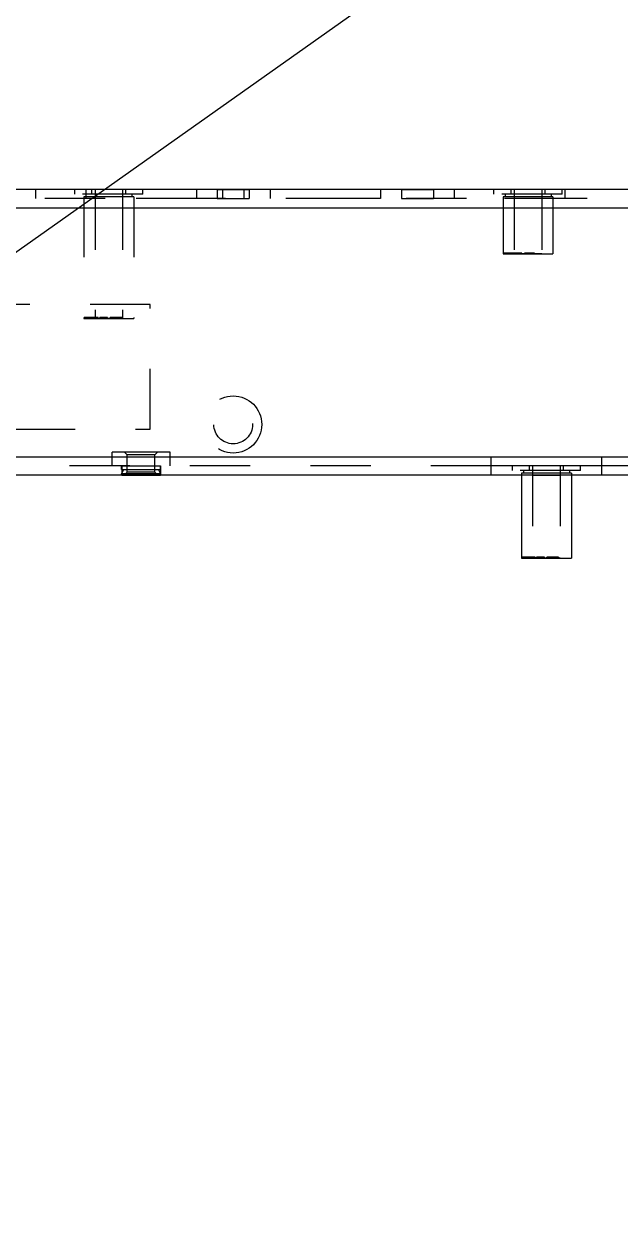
# Model space of a CAD drawing. Header units: millimetres. Extents: x 1262 to 3787, y 0 to 841.
# Drawn here: x 1646.9 to 1711.6, y 166.8 to 296.2 of the extents above; entities that cross this region are included whole.
import ezdxf

# ---------------------------------------------------------------- set-up
doc = ezdxf.new("R2010")
doc.units = ezdxf.units.MM
doc.header["$LTSCALE"] = 65.395
doc.linetypes.add('HIDDEN', pattern=[0.2, 0.1, -0.1])
doc.layers.get('0').update_dxf_attribs({"linetype": 'CONTINUOUS'})
doc.layers.add('02___PRT_ALL_AXES', color=7, linetype='CONTINUOUS')
doc.layers.add('DEFAULT_2', color=8, linetype='HIDDEN')

msp = doc.modelspace()

# ---------------------------------------------------------------- linework, layer by layer
msp.add_line((1262.236, 0), (2451.236, 841))
at = {"color": 3, "linetype": 'Continuous'}
for p, q in [((1824.581, 278.226), (1414.581, 278.226)), ((1639.051, 276.226), (1760.301, 276.226)), ((1413.581, 249.226), (1825.581, 249.226)), ((1697.581, 247.226), (1697.581, 249.226)), ((1709.581, 247.226), (1709.581, 249.226)), ((1825.581, 247.226), (1413.581, 247.226))]:
    msp.add_line(p, q, dxfattribs=at)
at = {"color": 7, "linetype": 'Continuous'}
for p, q in [((1709.581, 248.226), (1697.581, 248.226)), ((1700.881, 247.226), (1700.881, 238.226)), ((1706.281, 247.226), (1706.281, 238.226)), ((1700.881, 238.226), (1706.281, 238.226)), ((1701.372, 238.326), (1701.303, 238.326)), ((1701.303, 238.326), (1701.303, 238.226)), ((1701.372, 238.326), (1701.372, 238.226)), ((1702.878, 238.326), (1702.708, 238.326)), ((1702.708, 238.326), (1702.708, 238.226)), ((1702.764, 238.226), (1702.764, 238.326)), ((1702.878, 238.326), (1702.878, 238.226)), ((1704.057, 238.326), (1703.931, 238.326)), ((1703.931, 238.326), (1703.931, 238.226)), ((1704.057, 238.326), (1704.057, 238.226)), ((1704.5, 238.326), (1704.341, 238.326)), ((1704.341, 238.326), (1704.341, 238.226)), ((1704.388, 238.226), (1704.388, 238.326)), ((1704.407, 238.226), (1704.407, 238.326)), ((1704.5, 238.326), (1704.5, 238.226)), ((1704.882, 238.326), (1704.769, 238.326)), ((1704.769, 238.326), (1704.769, 238.226)), ((1704.882, 238.326), (1704.882, 238.226))]:
    msp.add_line(p, q, dxfattribs=at)
at = {"layer": '02___PRT_ALL_AXES', "color": 8, "linetype": 'HIDDEN'}
for p, q in [((1653.581, 278.226), (1653.581, 277.226)), ((1665.581, 278.226), (1653.581, 278.226)), ((1654.581, 278.226), (1654.581, 264.226)), ((1657.581, 278.226), (1657.581, 264.226)), ((1665.581, 278.226), (1665.581, 277.226)), ((1667.831, 278.226), (1667.831, 277.226)), ((1667.831, 278.226), (1671.331, 278.226)), ((1668.431, 278.226), (1668.431, 277.226)), ((1670.731, 278.226), (1670.731, 277.226)), ((1671.331, 278.226), (1671.331, 277.226)), ((1673.581, 278.226), (1673.581, 277.226)), ((1685.581, 278.226), (1673.581, 278.226)), ((1685.581, 278.226), (1685.581, 277.226)), ((1687.831, 278.226), (1691.331, 278.226)), ((1687.831, 278.226), (1687.831, 277.226)), ((1691.331, 278.226), (1691.331, 277.226)), ((1705.581, 278.226), (1693.581, 278.226)), ((1693.581, 278.226), (1693.581, 277.226)), ((1700.081, 278.226), (1700.081, 271.226)), ((1703.081, 278.226), (1703.081, 271.226)), ((1705.581, 278.226), (1705.581, 277.226)), ((1653.381, 277.426), (1653.381, 264.226)), ((1665.581, 277.226), (1653.581, 277.226)), ((1658.781, 277.426), (1658.781, 264.226)), ((1667.831, 277.226), (1671.331, 277.226)), ((1685.581, 277.226), (1673.581, 277.226)), ((1687.831, 277.226), (1691.331, 277.226)), ((1705.581, 277.226), (1693.581, 277.226)), ((1698.881, 277.426), (1698.881, 271.226)), ((1704.281, 277.426), (1704.281, 271.226)), ((1703.081, 271.226), (1700.081, 271.226)), ((1657.581, 264.226), (1654.581, 264.226)), ((1657.481, 248.226), (1661.681, 248.226)), ((1657.481, 248.226), (1657.481, 247.226)), ((1657.481, 247.226), (1661.681, 247.226)), ((1661.681, 248.226), (1661.681, 247.226)), ((1700.881, 247.426), (1700.881, 247.226)), ((1705.081, 248.226), (1702.081, 248.226)), ((1702.081, 248.226), (1702.081, 238.226)), ((1702.081, 247.226), (1705.081, 247.226)), ((1705.081, 248.226), (1705.081, 238.226)), ((1706.281, 247.426), (1706.281, 247.226)), ((1705.081, 238.226), (1702.081, 238.226))]:
    msp.add_line(p, q, dxfattribs=at)
at = {"layer": '02___PRT_ALL_AXES', "color": 7, "linetype": 'Continuous'}
for p, q in [((1700.881, 247.226), (1700.881, 238.226)), ((1706.281, 247.226), (1706.281, 238.226))]:
    msp.add_line(p, q, dxfattribs=at)
at = {"layer": 'DEFAULT_2', "color": 8, "linetype": 'HIDDEN'}
for p, q in [((1648.131, 278.226), (1648.131, 277.226)), ((1652.386, 277.726), (1652.386, 278.226)), ((1654.233, 277.726), (1654.233, 278.226)), ((1657.928, 277.726), (1657.928, 278.226)), ((1659.776, 277.726), (1659.776, 278.226)), ((1697.886, 277.726), (1697.886, 278.226)), ((1699.733, 277.726), (1699.733, 278.226)), ((1703.428, 277.726), (1703.428, 278.226)), ((1705.276, 277.726), (1705.276, 278.226)), ((1760.301, 277.226), (1639.051, 277.226)), ((1659.776, 277.726), (1652.386, 277.726)), ((1653.381, 277.426), (1653.381, 264.226)), ((1658.781, 277.426), (1653.381, 277.426)), ((1653.581, 277.726), (1653.581, 277.426)), ((1658.581, 277.726), (1658.581, 277.426)), ((1658.781, 277.426), (1658.781, 264.226)), ((1705.276, 277.726), (1697.886, 277.726)), ((1704.281, 277.426), (1698.881, 277.426)), ((1698.881, 277.426), (1698.881, 271.226)), ((1699.081, 277.726), (1699.081, 277.426)), ((1704.081, 277.726), (1704.081, 277.426)), ((1704.281, 277.426), (1704.281, 271.226)), ((1698.881, 271.226), (1704.281, 271.226)), ((1700.914, 271.326), (1698.956, 271.326)), ((1698.956, 271.326), (1698.956, 271.226)), ((1698.987, 271.326), (1698.987, 271.226)), ((1699.608, 271.226), (1699.608, 271.326)), ((1699.613, 271.226), (1699.613, 271.326)), ((1699.633, 271.226), (1699.633, 271.326)), ((1699.657, 271.226), (1699.657, 271.326)), ((1699.736, 271.226), (1699.736, 271.326)), ((1699.751, 271.226), (1699.751, 271.326)), ((1699.755, 271.226), (1699.755, 271.326)), ((1699.764, 271.226), (1699.764, 271.326)), ((1699.779, 271.226), (1699.779, 271.326)), ((1699.781, 271.226), (1699.781, 271.326)), ((1699.789, 271.226), (1699.789, 271.326)), ((1699.813, 271.226), (1699.813, 271.326)), ((1699.822, 271.226), (1699.822, 271.326)), ((1699.824, 271.226), (1699.824, 271.326)), ((1699.84, 271.226), (1699.84, 271.326)), ((1699.848, 271.226), (1699.848, 271.326)), ((1699.852, 271.226), (1699.852, 271.326)), ((1699.9, 271.226), (1699.9, 271.326)), ((1699.946, 271.226), (1699.946, 271.326)), ((1699.97, 271.226), (1699.97, 271.326)), ((1699.974, 271.226), (1699.974, 271.326)), ((1699.976, 271.226), (1699.976, 271.326)), ((1699.989, 271.226), (1699.989, 271.326)), ((1699.99, 271.226), (1699.99, 271.326)), ((1699.995, 271.226), (1699.995, 271.326)), ((1700.004, 271.226), (1700.004, 271.326)), ((1700.008, 271.226), (1700.008, 271.326)), ((1700.033, 271.226), (1700.033, 271.326)), ((1700.058, 271.226), (1700.058, 271.326)), ((1700.074, 271.226), (1700.074, 271.326)), ((1700.078, 271.226), (1700.078, 271.326)), ((1700.088, 271.226), (1700.088, 271.326)), ((1700.094, 271.226), (1700.094, 271.326)), ((1700.112, 271.226), (1700.112, 271.326)), ((1700.114, 271.326), (1700.114, 271.226)), ((1700.122, 271.226), (1700.122, 271.326)), ((1700.163, 271.226), (1700.163, 271.326)), ((1700.191, 271.226), (1700.191, 271.326)), ((1700.201, 271.226), (1700.201, 271.326)), ((1700.233, 271.226), (1700.233, 271.326)), ((1700.236, 271.226), (1700.236, 271.326)), ((1700.259, 271.226), (1700.259, 271.326)), ((1700.267, 271.326), (1700.267, 271.226)), ((1700.274, 271.226), (1700.274, 271.326)), ((1700.277, 271.226), (1700.277, 271.326)), ((1700.281, 271.226), (1700.281, 271.326)), ((1700.298, 271.226), (1700.298, 271.326)), ((1700.34, 271.226), (1700.34, 271.326)), ((1700.342, 271.226), (1700.342, 271.326)), ((1700.343, 271.226), (1700.343, 271.326)), ((1700.348, 271.226), (1700.348, 271.326)), ((1700.354, 271.226), (1700.354, 271.326)), ((1700.37, 271.226), (1700.37, 271.326)), ((1700.395, 271.226), (1700.395, 271.326)), ((1700.398, 271.226), (1700.398, 271.326)), ((1700.437, 271.226), (1700.437, 271.326)), ((1700.439, 271.226), (1700.439, 271.326)), ((1700.439, 271.226), (1700.439, 271.326)), ((1700.445, 271.226), (1700.445, 271.326)), ((1700.458, 271.226), (1700.458, 271.326)), ((1700.466, 271.226), (1700.466, 271.326)), ((1700.502, 271.226), (1700.502, 271.326)), ((1700.51, 271.226), (1700.51, 271.326)), ((1700.512, 271.226), (1700.512, 271.326)), ((1700.514, 271.226), (1700.514, 271.326)), ((1700.542, 271.226), (1700.542, 271.326)), ((1700.551, 271.226), (1700.551, 271.326)), ((1700.581, 271.226), (1700.581, 271.326)), ((1700.614, 271.226), (1700.614, 271.326)), ((1700.631, 271.226), (1700.631, 271.326)), ((1700.686, 271.226), (1700.686, 271.326)), ((1700.687, 271.226), (1700.687, 271.326)), ((1700.723, 271.226), (1700.723, 271.326)), ((1700.764, 271.226), (1700.764, 271.326)), ((1700.796, 271.226), (1700.796, 271.326)), ((1700.798, 271.226), (1700.798, 271.326)), ((1700.837, 271.226), (1700.837, 271.326)), ((1700.886, 271.226), (1700.886, 271.326)), ((1700.888, 271.226), (1700.888, 271.326)), ((1700.914, 271.226), (1700.914, 271.326)), ((1702.269, 271.326), (1701.203, 271.326)), ((1701.203, 271.226), (1701.203, 271.326)), ((1701.271, 271.326), (1701.271, 271.226)), ((1701.343, 271.226), (1701.343, 271.326)), ((1701.39, 271.226), (1701.39, 271.326)), ((1701.397, 271.326), (1701.397, 271.226)), ((1701.69, 271.326), (1701.69, 271.226)), ((1701.766, 271.226), (1701.766, 271.326)), ((1701.857, 271.326), (1701.857, 271.226)), ((1702.014, 271.226), (1702.014, 271.326)), ((1702.091, 271.226), (1702.091, 271.326)), ((1702.146, 271.326), (1702.146, 271.226)), ((1702.201, 271.226), (1702.201, 271.326)), ((1702.269, 271.326), (1702.269, 271.226)), ((1660.581, 265.726), (1593.581, 265.726)), ((1660.581, 252.226), (1660.581, 265.726)), ((1653.381, 264.226), (1658.781, 264.226)), ((1653.419, 264.326), (1653.419, 264.226)), ((1654.941, 264.326), (1653.419, 264.326)), ((1653.443, 264.326), (1653.443, 264.226)), ((1653.649, 264.226), (1653.649, 264.326)), ((1653.7, 264.226), (1653.7, 264.326)), ((1653.73, 264.226), (1653.73, 264.326)), ((1653.773, 264.226), (1653.773, 264.326)), ((1653.824, 264.226), (1653.824, 264.326)), ((1653.852, 264.226), (1653.852, 264.326)), ((1653.854, 264.226), (1653.854, 264.326)), ((1653.876, 264.326), (1653.876, 264.226)), ((1653.94, 264.226), (1653.94, 264.326)), ((1653.951, 264.326), (1653.951, 264.226)), ((1653.975, 264.226), (1653.975, 264.326)), ((1654.246, 264.226), (1654.246, 264.326)), ((1654.381, 264.226), (1654.381, 264.326)), ((1654.411, 264.226), (1654.411, 264.326)), ((1654.554, 264.226), (1654.554, 264.326)), ((1654.557, 264.226), (1654.557, 264.326)), ((1654.565, 264.226), (1654.565, 264.326)), ((1654.605, 264.226), (1654.605, 264.326)), ((1654.613, 264.226), (1654.613, 264.326)), ((1654.646, 264.226), (1654.646, 264.326)), ((1654.663, 264.226), (1654.663, 264.326)), ((1654.699, 264.226), (1654.699, 264.326)), ((1654.705, 264.226), (1654.705, 264.326)), ((1654.712, 264.226), (1654.712, 264.326)), ((1654.731, 264.226), (1654.731, 264.326)), ((1654.738, 264.226), (1654.738, 264.326)), ((1654.74, 264.226), (1654.74, 264.326)), ((1654.741, 264.226), (1654.741, 264.326)), ((1654.754, 264.226), (1654.754, 264.326)), ((1654.758, 264.226), (1654.758, 264.326)), ((1654.764, 264.226), (1654.764, 264.326)), ((1654.784, 264.226), (1654.784, 264.326)), ((1654.79, 264.226), (1654.79, 264.326)), ((1654.849, 264.226), (1654.849, 264.326)), ((1654.882, 264.226), (1654.882, 264.326)), ((1654.938, 264.226), (1654.938, 264.326)), ((1654.941, 264.226), (1654.941, 264.326)), ((1655.114, 264.226), (1655.114, 264.326)), ((1655.951, 264.326), (1655.114, 264.326)), ((1655.118, 264.226), (1655.118, 264.326)), ((1655.135, 264.226), (1655.135, 264.326)), ((1655.143, 264.226), (1655.143, 264.326)), ((1655.176, 264.226), (1655.176, 264.326)), ((1655.193, 264.226), (1655.193, 264.326)), ((1655.215, 264.226), (1655.215, 264.326)), ((1655.224, 264.226), (1655.224, 264.326)), ((1655.232, 264.226), (1655.232, 264.326)), ((1655.236, 264.226), (1655.236, 264.326)), ((1655.253, 264.226), (1655.253, 264.326)), ((1655.254, 264.226), (1655.254, 264.326)), ((1655.254, 264.226), (1655.254, 264.326)), ((1655.264, 264.226), (1655.264, 264.326)), ((1655.264, 264.226), (1655.264, 264.326)), ((1655.278, 264.226), (1655.278, 264.326)), ((1655.29, 264.226), (1655.29, 264.326)), ((1655.297, 264.226), (1655.297, 264.326)), ((1655.305, 264.226), (1655.305, 264.326)), ((1655.334, 264.326), (1655.334, 264.226)), ((1655.343, 264.226), (1655.343, 264.326)), ((1655.355, 264.226), (1655.355, 264.326)), ((1655.365, 264.226), (1655.365, 264.326)), ((1655.368, 264.226), (1655.368, 264.326)), ((1655.374, 264.226), (1655.374, 264.326)), ((1655.385, 264.226), (1655.385, 264.326)), ((1655.404, 264.226), (1655.404, 264.326)), ((1655.407, 264.226), (1655.407, 264.326)), ((1655.421, 264.226), (1655.421, 264.326)), ((1655.492, 264.226), (1655.492, 264.326)), ((1655.494, 264.226), (1655.494, 264.326)), ((1655.498, 264.226), (1655.498, 264.326)), ((1655.507, 264.226), (1655.507, 264.326)), ((1655.515, 264.226), (1655.515, 264.326)), ((1655.575, 264.226), (1655.575, 264.326)), ((1655.587, 264.226), (1655.587, 264.326)), ((1655.596, 264.226), (1655.596, 264.326)), ((1655.598, 264.226), (1655.598, 264.326)), ((1655.613, 264.226), (1655.613, 264.326)), ((1655.645, 264.226), (1655.645, 264.326)), ((1655.658, 264.226), (1655.658, 264.326)), ((1655.678, 264.226), (1655.678, 264.326)), ((1655.679, 264.226), (1655.679, 264.326)), ((1655.685, 264.226), (1655.685, 264.326)), ((1655.709, 264.226), (1655.709, 264.326)), ((1655.74, 264.226), (1655.74, 264.326)), ((1655.749, 264.226), (1655.749, 264.326)), ((1655.775, 264.226), (1655.775, 264.326)), ((1655.805, 264.226), (1655.805, 264.326)), ((1655.821, 264.226), (1655.821, 264.326)), ((1655.825, 264.226), (1655.825, 264.326)), ((1655.841, 264.226), (1655.841, 264.326)), ((1655.85, 264.226), (1655.85, 264.326)), ((1655.892, 264.226), (1655.892, 264.326)), ((1655.951, 264.226), (1655.951, 264.326)), ((1655.951, 264.226), (1655.951, 264.326)), ((1656.221, 264.226), (1656.221, 264.326)), ((1657.496, 264.326), (1656.221, 264.326)), ((1656.397, 264.226), (1656.397, 264.326)), ((1656.414, 264.226), (1656.414, 264.326)), ((1656.562, 264.326), (1656.562, 264.226)), ((1656.686, 264.326), (1656.686, 264.226)), ((1656.967, 264.326), (1656.967, 264.226)), ((1656.98, 264.226), (1656.98, 264.326)), ((1657.008, 264.226), (1657.008, 264.326)), ((1657.115, 264.226), (1657.115, 264.326)), ((1657.124, 264.326), (1657.124, 264.226)), ((1657.155, 264.226), (1657.155, 264.326)), ((1657.387, 264.326), (1657.387, 264.226)), ((1657.496, 264.326), (1657.496, 264.226)), ((1593.581, 252.226), (1660.581, 252.226)), ((1656.431, 248.226), (1656.431, 249.726)), ((1662.731, 249.726), (1656.431, 249.726)), ((1657.105, 249.706), (1657.105, 249.726)), ((1658.997, 249.706), (1657.105, 249.706)), ((1657.119, 249.706), (1657.119, 249.726)), ((1657.141, 249.726), (1657.141, 249.706)), ((1657.149, 249.706), (1657.149, 249.726)), ((1657.187, 249.726), (1657.187, 249.706)), ((1657.187, 249.706), (1657.187, 249.726)), ((1657.188, 249.726), (1657.188, 249.706)), ((1657.19, 249.706), (1657.19, 249.726)), ((1657.2, 249.706), (1657.2, 249.726)), ((1657.21, 249.726), (1657.21, 249.706)), ((1657.434, 249.706), (1657.434, 249.726)), ((1657.467, 249.706), (1657.467, 249.726)), ((1657.548, 249.706), (1657.548, 249.726)), ((1657.581, 249.706), (1657.581, 249.726)), ((1657.589, 249.726), (1657.589, 249.706)), ((1657.602, 249.706), (1657.602, 249.726)), ((1657.622, 249.726), (1657.622, 249.706)), ((1657.623, 249.706), (1657.623, 249.726)), ((1657.623, 249.706), (1657.623, 249.726)), ((1657.625, 249.706), (1657.625, 249.726)), ((1657.652, 249.706), (1657.652, 249.726)), ((1657.653, 249.706), (1657.653, 249.726)), ((1657.659, 249.706), (1657.659, 249.726)), ((1657.669, 249.706), (1657.669, 249.726)), ((1657.681, 249.726), (1657.681, 249.706)), ((1657.682, 249.706), (1657.682, 249.726)), ((1657.727, 249.706), (1657.727, 249.726)), ((1657.739, 249.706), (1657.739, 249.726)), ((1657.769, 249.706), (1657.769, 249.726)), ((1657.772, 249.706), (1657.772, 249.726)), ((1657.775, 249.706), (1657.775, 249.726)), ((1657.781, 249.706), (1657.781, 249.726)), ((1658.081, 249.426), (1657.781, 249.726)), ((1657.849, 249.706), (1657.849, 249.726)), ((1657.866, 249.726), (1657.866, 249.706)), ((1657.869, 249.706), (1657.869, 249.726)), ((1657.871, 249.706), (1657.871, 249.726)), ((1657.872, 249.726), (1657.872, 249.706)), ((1657.886, 249.726), (1657.886, 249.706)), ((1657.889, 249.706), (1657.889, 249.726)), ((1657.891, 249.706), (1657.891, 249.726)), ((1657.904, 249.706), (1657.904, 249.726)), ((1657.906, 249.706), (1657.906, 249.726)), ((1657.914, 249.706), (1657.914, 249.726)), ((1657.915, 249.706), (1657.915, 249.726)), ((1657.975, 249.706), (1657.975, 249.726)), ((1657.976, 249.706), (1657.976, 249.726)), ((1657.988, 249.726), (1657.988, 249.706)), ((1658.013, 249.706), (1658.013, 249.726)), ((1658.019, 249.706), (1658.019, 249.726)), ((1658.034, 249.706), (1658.034, 249.726)), ((1658.037, 249.706), (1658.037, 249.726)), ((1658.05, 249.726), (1658.05, 249.706)), ((1658.054, 249.706), (1658.054, 249.726)), ((1658.064, 249.706), (1658.064, 249.726)), ((1658.065, 249.706), (1658.065, 249.726)), ((1658.068, 249.706), (1658.068, 249.726)), ((1658.079, 249.706), (1658.079, 249.726)), ((1658.093, 249.726), (1658.093, 249.706)), ((1658.094, 249.706), (1658.094, 249.726)), ((1658.095, 249.706), (1658.095, 249.726)), ((1658.129, 249.726), (1658.129, 249.706)), ((1658.136, 249.706), (1658.136, 249.726)), ((1658.195, 249.706), (1658.195, 249.726)), ((1658.203, 249.726), (1658.203, 249.706)), ((1658.227, 249.706), (1658.227, 249.726)), ((1658.238, 249.706), (1658.238, 249.726)), ((1658.25, 249.726), (1658.25, 249.706)), ((1658.261, 249.706), (1658.261, 249.726)), ((1658.261, 249.706), (1658.261, 249.726)), ((1658.272, 249.706), (1658.272, 249.726)), ((1658.274, 249.706), (1658.274, 249.726)), ((1658.312, 249.706), (1658.312, 249.726)), ((1658.341, 249.706), (1658.341, 249.726)), ((1658.349, 249.706), (1658.349, 249.726)), ((1658.349, 249.706), (1658.349, 249.726)), ((1658.425, 249.726), (1658.425, 249.706)), ((1658.443, 249.706), (1658.443, 249.726)), ((1658.472, 249.706), (1658.472, 249.726)), ((1658.485, 249.726), (1658.485, 249.706)), ((1658.495, 249.726), (1658.495, 249.706)), ((1658.512, 249.706), (1658.512, 249.726)), ((1658.543, 249.726), (1658.543, 249.706)), ((1658.551, 249.706), (1658.551, 249.726)), ((1658.68, 249.726), (1658.68, 249.706)), ((1658.714, 249.706), (1658.714, 249.726)), ((1658.742, 249.706), (1658.742, 249.726)), ((1658.75, 249.706), (1658.75, 249.726)), ((1658.779, 249.706), (1658.779, 249.726)), ((1658.79, 249.706), (1658.79, 249.726)), ((1658.818, 249.706), (1658.818, 249.726)), ((1658.826, 249.706), (1658.826, 249.726)), ((1658.985, 249.706), (1658.985, 249.726)), ((1658.997, 249.706), (1658.997, 249.726)), ((1659.136, 249.726), (1659.136, 249.706)), ((1659.518, 249.706), (1659.136, 249.706)), ((1659.138, 249.706), (1659.138, 249.726)), ((1659.178, 249.706), (1659.178, 249.726)), ((1659.187, 249.706), (1659.187, 249.726)), ((1659.188, 249.726), (1659.188, 249.706)), ((1659.189, 249.706), (1659.189, 249.726)), ((1659.211, 249.706), (1659.211, 249.726)), ((1659.217, 249.706), (1659.217, 249.726)), ((1659.218, 249.726), (1659.218, 249.706)), ((1659.222, 249.706), (1659.222, 249.726)), ((1659.226, 249.706), (1659.226, 249.726)), ((1659.304, 249.706), (1659.304, 249.726)), ((1659.319, 249.706), (1659.319, 249.726)), ((1659.32, 249.706), (1659.32, 249.726)), ((1659.329, 249.706), (1659.329, 249.726)), ((1659.353, 249.706), (1659.353, 249.726)), ((1659.365, 249.706), (1659.365, 249.726)), ((1659.41, 249.706), (1659.41, 249.726)), ((1659.438, 249.706), (1659.438, 249.726)), ((1659.444, 249.706), (1659.444, 249.726)), ((1659.47, 249.706), (1659.47, 249.726)), ((1659.47, 249.706), (1659.47, 249.726)), ((1659.477, 249.706), (1659.477, 249.726)), ((1659.478, 249.706), (1659.478, 249.726)), ((1659.485, 249.726), (1659.485, 249.706)), ((1659.489, 249.706), (1659.489, 249.726)), ((1659.517, 249.706), (1659.517, 249.726)), ((1659.517, 249.706), (1659.517, 249.726)), ((1661.081, 249.426), (1661.381, 249.726)), ((1662.731, 248.226), (1662.731, 249.726)), ((1658.081, 247.556), (1658.081, 249.426)), ((1661.081, 249.426), (1658.081, 249.426)), ((1661.081, 247.556), (1661.081, 249.426)), ((1697.581, 248.226), (1545.581, 248.226)), ((1657.456, 247.846), (1657.456, 248.226)), ((1657.681, 247.846), (1657.456, 247.356)), ((1657.456, 247.846), (1661.706, 247.846)), ((1661.706, 247.356), (1657.456, 247.356)), ((1657.456, 247.256), (1657.456, 247.356)), ((1657.456, 247.256), (1661.706, 247.256)), ((1658.081, 247.556), (1657.781, 247.256)), ((1661.081, 247.556), (1658.081, 247.556)), ((1661.081, 247.556), (1661.381, 247.256)), ((1661.481, 247.846), (1661.706, 247.356)), ((1661.706, 247.846), (1661.706, 248.226)), ((1661.706, 247.256), (1661.706, 247.356)), ((1699.886, 247.726), (1699.886, 248.226)), ((1707.276, 247.726), (1699.886, 247.726)), ((1706.281, 247.426), (1700.881, 247.426)), ((1700.881, 247.426), (1700.881, 247.226)), ((1701.081, 247.726), (1701.081, 247.426)), ((1701.733, 247.726), (1701.733, 248.226)), ((1705.428, 247.726), (1705.428, 248.226)), ((1706.081, 247.726), (1706.081, 247.426)), ((1706.281, 247.426), (1706.281, 247.226)), ((1707.276, 247.726), (1707.276, 248.226)), ((1806.581, 248.226), (1709.581, 248.226)), ((1701.303, 238.326), (1700.94, 238.326)), ((1700.94, 238.226), (1700.94, 238.326)), ((1700.946, 238.226), (1700.946, 238.326)), ((1700.979, 238.226), (1700.979, 238.326)), ((1700.994, 238.226), (1700.994, 238.326)), ((1701.028, 238.226), (1701.028, 238.326)), ((1701.048, 238.226), (1701.048, 238.326)), ((1701.05, 238.226), (1701.05, 238.326)), ((1701.076, 238.226), (1701.076, 238.326)), ((1701.079, 238.226), (1701.079, 238.326)), ((1701.094, 238.226), (1701.094, 238.326)), ((1701.102, 238.226), (1701.102, 238.326)), ((1701.149, 238.226), (1701.149, 238.326)), ((1701.155, 238.226), (1701.155, 238.326)), ((1701.159, 238.226), (1701.159, 238.326)), ((1701.182, 238.226), (1701.182, 238.326)), ((1701.248, 238.226), (1701.248, 238.326)), ((1701.259, 238.226), (1701.259, 238.326)), ((1701.292, 238.226), (1701.292, 238.326)), ((1701.302, 238.226), (1701.302, 238.326)), ((1701.314, 238.226), (1701.314, 238.326)), ((1702.358, 238.326), (1701.372, 238.326)), ((1701.421, 238.226), (1701.421, 238.326)), ((1701.423, 238.226), (1701.423, 238.326)), ((1701.446, 238.226), (1701.446, 238.326)), ((1701.448, 238.226), (1701.448, 238.326)), ((1701.554, 238.226), (1701.554, 238.326)), ((1701.566, 238.226), (1701.566, 238.326)), ((1701.577, 238.226), (1701.577, 238.326)), ((1701.61, 238.226), (1701.61, 238.326)), ((1701.621, 238.226), (1701.621, 238.326)), ((1701.686, 238.226), (1701.686, 238.326)), ((1701.709, 238.226), (1701.709, 238.326)), ((1701.713, 238.226), (1701.713, 238.326)), ((1701.719, 238.226), (1701.719, 238.326)), ((1701.767, 238.226), (1701.767, 238.326)), ((1701.775, 238.226), (1701.775, 238.326)), ((1701.789, 238.226), (1701.789, 238.326)), ((1701.792, 238.226), (1701.792, 238.326)), ((1701.818, 238.226), (1701.818, 238.326)), ((1701.82, 238.226), (1701.82, 238.326)), ((1701.841, 238.226), (1701.841, 238.326)), ((1701.874, 238.226), (1701.874, 238.326)), ((1701.889, 238.226), (1701.889, 238.326)), ((1701.922, 238.226), (1701.922, 238.326)), ((1701.929, 238.226), (1701.929, 238.326)), ((1701.97, 238.226), (1701.97, 238.326)), ((1701.972, 238.226), (1701.972, 238.326)), ((1702.001, 238.226), (1702.001, 238.326)), ((1702.023, 238.226), (1702.023, 238.326)), ((1702.051, 238.226), (1702.051, 238.326)), ((1702.054, 238.226), (1702.054, 238.326)), ((1702.118, 238.226), (1702.118, 238.326)), ((1702.121, 238.226), (1702.121, 238.326)), ((1702.138, 238.226), (1702.138, 238.326)), ((1702.14, 238.226), (1702.14, 238.326)), ((1702.148, 238.226), (1702.148, 238.326)), ((1702.152, 238.226), (1702.152, 238.326)), ((1702.161, 238.226), (1702.161, 238.326)), ((1702.167, 238.226), (1702.167, 238.326)), ((1702.176, 238.226), (1702.176, 238.326)), ((1702.18, 238.226), (1702.18, 238.326)), ((1702.19, 238.226), (1702.19, 238.326)), ((1702.191, 238.226), (1702.191, 238.326)), ((1702.208, 238.226), (1702.208, 238.326)), ((1702.274, 238.226), (1702.274, 238.326)), ((1702.305, 238.226), (1702.305, 238.326)), ((1702.356, 238.226), (1702.356, 238.326)), ((1702.358, 238.226), (1702.358, 238.326)), ((1702.708, 238.326), (1702.502, 238.326)), ((1702.502, 238.226), (1702.502, 238.326)), ((1702.503, 238.226), (1702.503, 238.326)), ((1702.525, 238.226), (1702.525, 238.326)), ((1702.527, 238.226), (1702.527, 238.326)), ((1702.572, 238.226), (1702.572, 238.326)), ((1702.602, 238.226), (1702.602, 238.326)), ((1702.609, 238.226), (1702.609, 238.326)), ((1702.627, 238.226), (1702.627, 238.326)), ((1702.63, 238.226), (1702.63, 238.326)), ((1702.637, 238.226), (1702.637, 238.326)), ((1702.639, 238.226), (1702.639, 238.326)), ((1702.66, 238.226), (1702.66, 238.326)), ((1702.665, 238.226), (1702.665, 238.326)), ((1702.67, 238.226), (1702.67, 238.326)), ((1702.677, 238.226), (1702.677, 238.326)), ((1702.681, 238.226), (1702.681, 238.326)), ((1702.691, 238.226), (1702.691, 238.326)), ((1702.722, 238.226), (1702.722, 238.326)), ((1702.742, 238.226), (1702.742, 238.326)), ((1702.765, 238.226), (1702.765, 238.326)), ((1702.777, 238.226), (1702.777, 238.326)), ((1702.78, 238.226), (1702.78, 238.326)), ((1702.807, 238.226), (1702.807, 238.326)), ((1702.827, 238.226), (1702.827, 238.326)), ((1702.836, 238.226), (1702.836, 238.326)), ((1703.36, 238.326), (1702.878, 238.326)), ((1702.883, 238.226), (1702.883, 238.326)), ((1702.889, 238.226), (1702.889, 238.326)), ((1702.908, 238.226), (1702.908, 238.326)), ((1702.914, 238.226), (1702.914, 238.326)), ((1702.919, 238.226), (1702.919, 238.326)), ((1702.958, 238.226), (1702.958, 238.326)), ((1702.969, 238.226), (1702.969, 238.326)), ((1702.989, 238.226), (1702.989, 238.326)), ((1702.994, 238.226), (1702.994, 238.326)), ((1703.014, 238.226), (1703.014, 238.326)), ((1703.035, 238.226), (1703.035, 238.326)), ((1703.05, 238.226), (1703.05, 238.326)), ((1703.065, 238.226), (1703.065, 238.326)), ((1703.088, 238.226), (1703.088, 238.326)), ((1703.093, 238.226), (1703.093, 238.326)), ((1703.104, 238.226), (1703.104, 238.326)), ((1703.12, 238.226), (1703.12, 238.326)), ((1703.122, 238.226), (1703.122, 238.326)), ((1703.181, 238.226), (1703.181, 238.326)), ((1703.187, 238.226), (1703.187, 238.326)), ((1703.219, 238.226), (1703.219, 238.326)), ((1703.234, 238.226), (1703.234, 238.326)), ((1703.238, 238.226), (1703.238, 238.326)), ((1703.255, 238.226), (1703.255, 238.326)), ((1703.305, 238.226), (1703.305, 238.326)), ((1703.355, 238.226), (1703.355, 238.326)), ((1703.36, 238.226), (1703.36, 238.326)), ((1703.931, 238.326), (1703.635, 238.326)), ((1703.635, 238.226), (1703.635, 238.326)), ((1703.813, 238.226), (1703.813, 238.326)), ((1703.82, 238.226), (1703.82, 238.326)), ((1704.341, 238.326), (1704.057, 238.326)), ((1704.769, 238.326), (1704.5, 238.326)), ((1704.532, 238.226), (1704.532, 238.326)), ((1704.585, 238.226), (1704.585, 238.326))]:
    msp.add_line(p, q, dxfattribs=at)
for radius in [3.1, 2.1]:
    msp.add_circle((1669.581, 252.726), radius, dxfattribs=at)

doc.saveas('drawing.dxf')
